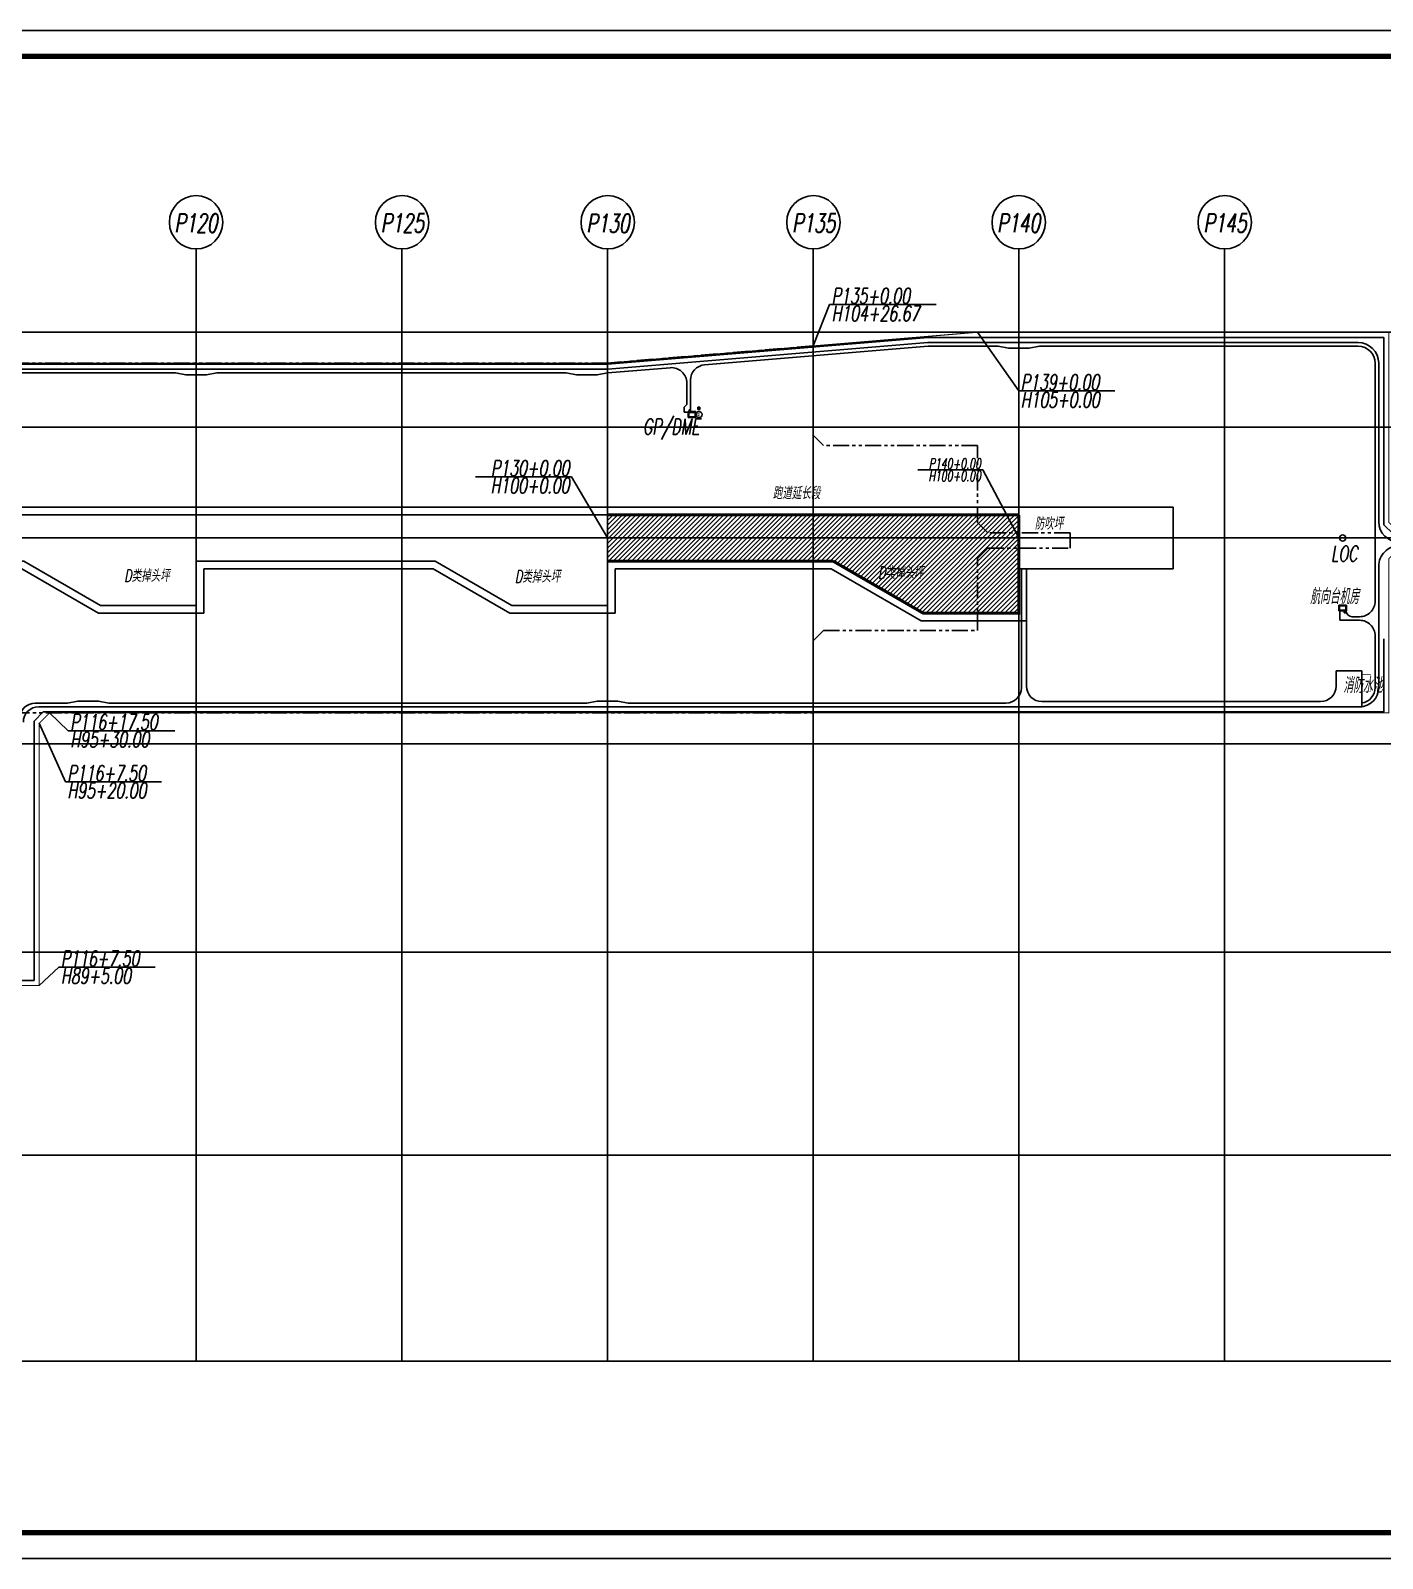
# Model space of a CAD drawing. Header units: millimetres. Extents: x -2699 to 2556, y 623 to 2108.
# Drawn here: x 427 to 1741, y 623 to 2108 of the extents above; entities that cross this region are included whole.
import ezdxf
from ezdxf.enums import TextEntityAlignment as Align

# ---------------------------------------------------------------- set-up
doc = ezdxf.new("R2010")
doc.units = ezdxf.units.MM
doc.linetypes.add('CENTER', pattern=[2, 1.25, -0.25, 0.25, -0.25])
doc.linetypes.add('PHANTOM2', pattern=[1.25, 0.625, -0.125, 0.125, -0.125, 0.125, -0.125])
for name, color, linetype in [('FGW', 8, 'Continuous'), ('HZ', 7, 'Continuous'), ('TU--LIMIT', 6, 'Continuous'), ('导航气象台站', 3, 'Continuous'), ('巡场路', 154, 'Continuous'), ('建筑物', 1, 'Continuous'), ('征地线', 6, 'PHANTOM2'), ('散水', 8, 'Continuous'), ('桩号', 7, 'Continuous'), ('消防救援道路服务车道和连接带路面', 4, 'Continuous'), ('道肩边线', 6, 'Continuous'), ('道面边线', 3, 'Continuous'), ('防吹坪边线', 4, 'Continuous'), ('陆空隔离设施', 5, 'TRACKS'), ('飞机滑行线', 1, 'CENTER'), ('飞行区围界', 5, 'FENCELINE1')]:
    doc.layers.add(name, color=color, linetype=linetype)
doc.layers.add('纵断_分栏线', color=5, linetype='Continuous', lineweight=0)
doc.styles.add('ITALICT', font='italict.shx', dxfattribs={"width": 0.67, "bigfont": 'tssdchn.shx'})
doc.linetypes.add('FENCELINE1', pattern='A,0.25,-0.1,[133,ltypeshp.shx,S=0.1,R=0,X=-0.1,Y=0],-0.1,1', length=1.45)
doc.linetypes.add('TRACKS', pattern='A,0.15,[130,ltypeshp.shx,S=0.25,R=0,X=0,Y=0],0.15', length=0.3)

msp = doc.modelspace()

# ---------------------------------------------------------------- hatches: boundary and pattern name
at = {"layer": '纵断_分栏线'}
h = msp.add_hatch(dxfattribs=at)
h.set_pattern_fill('ANSI31', color=8)
h.set_pattern_definition([(45, (4293.341, 1093.807), (-2.245064, 2.245064), [])])
h.paths.add_polyline_path([(987.76, 1637.3), (987.76, 1592.3), (1207.29, 1592.3), (1294.76, 1541.8), (1387.76, 1541.8), (1387.76, 1637.3)])

# ---------------------------------------------------------------- linework, layer by layer
for p, q in [((1187.76, 1801.46), (1203.79, 1841.6)), ((1203.79, 1841.6), (1307.29, 1841.6)), ((1347.76, 1814.8), (1387.76, 1757.69)), ((1387.76, 1757.69), (1481.21, 1757.69)), ((952.8, 1674.22), (859.35, 1674.22)), ((987.76, 1614.8), (952.8, 1674.22)), ((445.26, 1444.8), (463.44, 1427.46)), ((435.26, 1434.8), (460.73, 1377.8)), ((463.44, 1427.46), (566.94, 1427.46)), ((460.73, 1377.8), (554.18, 1377.8)), ((435.26, 1179.8), (454.39, 1197.66)), ((454.39, 1197.66), (547.84, 1197.66))]:
    msp.add_line(p, q)
at = {"color": 8}
msp.add_line((987.76, 1637.3), (987.76, 1592.3), dxfattribs=at)
at = {"layer": 'FGW', "linetype": 'Continuous'}
for p, q in [((587.76, 814.8), (587.76, 1895.7)), ((787.76, 814.8), (787.76, 1895.7)), ((987.76, 814.8), (987.76, 1895.7)), ((1187.76, 814.8), (1187.76, 1895.7)), ((1387.76, 814.8), (1387.76, 1895.7)), ((1587.76, 814.8), (1587.76, 1895.7)), ((2387.76, 1814.8), (-2483.16, 1814.8)), ((2387.76, 1814.8), (-2483.16, 1814.8)), ((2387.76, 1814.8), (-2483.16, 1814.8)), ((2387.76, 1814.8), (-2483.16, 1814.8)), ((2387.76, 1814.8), (-2483.16, 1814.8)), ((2387.76, 1814.8), (-2483.16, 1814.8)), ((2387.76, 1814.8), (-2483.16, 1814.8)), ((2458.06, 1722.5), (-2412.85, 1722.5)), ((2458.06, 1722.5), (-2412.85, 1722.5)), ((2458.06, 1722.5), (-2412.85, 1722.5)), ((2387.76, 1614.8), (-2483.16, 1614.8)), ((2387.76, 1414.8), (-2483.16, 1414.8)), ((2387.76, 1212.3), (-1612.24, 1212.3)), ((2387.76, 1014.8), (-1612.24, 1014.8)), ((2387.76, 814.8), (-2483.16, 814.8))]:
    msp.add_line(p, q, dxfattribs=at)
at = {"layer": 'FGW'}
for centre in [(587.76, 1921.62), (788.08, 1921.62), (988.08, 1921.62), (1188.08, 1921.62), (1387.76, 1921.62), (1588.08, 1921.62)]:
    msp.add_circle(centre, 25.92, dxfattribs=at)
at = {"layer": 'TU--LIMIT', "color": 6}
msp.add_lwpolyline([(2556.13, 623), (-2698.87, 623), (-2698.87, 2108), (2556.13, 2108)], close=True, dxfattribs=at)
at = {"layer": 'TU--LIMIT', "const_width": 5}
msp.add_lwpolyline([(-2573.87, 648), (2531.13, 648), (2531.13, 2083), (-2573.87, 2083)], close=True, dxfattribs=at)
at = {"layer": '导航气象台站', "ltscale": 10}
for p, q in [((1077.76, 1741.8), (1075.76, 1739.8)), ((1077.76, 1739.8), (1075.76, 1741.8))]:
    msp.add_line(p, q, dxfattribs=at)
at = {"layer": '导航气象台站'}
msp.add_lwpolyline([(1077.76, 1741.8), (1075.76, 1741.8), (1075.76, 1739.8), (1077.76, 1739.8)], close=True, dxfattribs=at)
at = {"layer": '导航气象台站', "const_width": 0.5}
msp.add_lwpolyline([(1074.28, 1734.8), (1076.76, 1733.37), (1076.76, 1736.23)], close=True, dxfattribs=at)
at = {"layer": '巡场路', "ltscale": 5}
for p, q in [((988.01, 1778.8), (1299.39, 1804.74)), ((1082.24, 1783.14), (1299.53, 1801.24)), ((1717.76, 1804.8), (1300.63, 1804.8)), ((1367.76, 1801.3), (1300.78, 1801.3)), ((1377.76, 1799.3), (1367.76, 1801.3)), ((1397.76, 1799.3), (1377.76, 1799.3)), ((1407.76, 1801.3), (1397.76, 1799.3)), ((1717.76, 1801.3), (1407.76, 1801.3)), ((1734.26, 1714.8), (1734.26, 1784.8)), ((1737.76, 1714.8), (1737.76, 1784.8)), ((987.76, 1778.8), (-1012.49, 1778.8)), ((567.76, 1775.3), (207.76, 1775.3)), ((567.76, 1775.3), (577.76, 1773.3)), ((577.76, 1773.3), (597.76, 1773.3)), ((597.76, 1773.3), (607.76, 1775.3)), ((947.76, 1775.3), (607.76, 1775.3)), ((957.76, 1773.3), (947.76, 1775.3)), ((977.76, 1773.3), (957.76, 1773.3)), ((987.76, 1775.3), (977.76, 1773.3)), ((987.76, 1775.3), (988.15, 1775.3)), ((988.15, 1775.3), (1048.74, 1780.35)), ((1068.48, 1768.19), (1068.48, 1737.02)), ((1064.98, 1765.4), (1064.98, 1744.52)), ((1064.98, 1757.1), (1064.98, 1765.4)), ((1062.48, 1742.02), (1064.98, 1744.52)), ((1062.48, 1737.02), (1062.48, 1742.02)), ((1068.48, 1738.86), (1068.48, 1737.02)), ((1068.48, 1737.02), (1062.48, 1737.02)), ((1734.26, 1587.3), (1734.26, 1714.8)), ((1737.76, 1630.8), (1737.76, 1714.8)), ((1699.88, 1544.46), (1705.88, 1544.46)), ((1699.88, 1544.46), (1699.88, 1534.8)), ((1705.88, 1544.46), (1705.88, 1544.3)), ((462.76, 1454.3), (472.76, 1456.3)), ((472.76, 1456.3), (492.76, 1456.3)), ((492.76, 1456.3), (502.76, 1454.3)), ((967.76, 1454.3), (977.76, 1456.3)), ((977.76, 1456.3), (997.76, 1456.3)), ((997.76, 1456.3), (1007.76, 1454.3)), ((431.25, 1454.3), (462.76, 1454.3)), ((434.75, 1450.8), (1367.76, 1450.8)), ((502.76, 1454.3), (967.76, 1454.3)), ((1007.76, 1454.3), (1375.26, 1454.3))]:
    msp.add_line(p, q, dxfattribs=at)
for points in [[(1737.76, 1516.87), (1737.76, 1587.3, -0.4142136), (1757.76, 1607.3)], [(1711.88, 1538.3), (1719.26, 1538.3, 0.4142136), (1734.26, 1553.3), (1734.26, 1587.3)], [(1699.88, 1534.8), (1719.26, 1534.8, -0.4142136), (1734.26, 1519.8), (1734.26, 1516.87)]]:
    msp.add_lwpolyline(points, format="xyb", dxfattribs=at)
for points in [[(1734.26, 1469.3), (1734.26, 1516.87)], [(1737.76, 1469.3), (1737.76, 1516.87)]]:
    msp.add_lwpolyline(points, dxfattribs=at)
for centre, radius, start, end in [((1300.63, 1789.8), 15, 90, 94.76364), ((1300.78, 1786.3), 15, 90, 94.76364), ((1349.01, 1784.8), 16.5, 90, 94.76364), ((1717.76, 1784.8), 20, 360, 90), ((1717.76, 1784.8), 16.5, 360, 90), ((1083.48, 1768.19), 15, 94.76364, 180), ((987.8, 1758.8), 20, 88.82137, 90), ((987.8, 1758.8), 16.5, 88.82137, 90), ((1049.98, 1765.4), 15, 0, 94.76364), ((1757.76, 1630.8), 20, 180, 270), ((1711.88, 1544.3), 6, 180, 270), ((1719.26, 1469.3), 18.5, 270.02257, 360), ((1719.26, 1469.3), 15, 277.85501, 360), ((431.26, 1439.3), 15, 90, 180), ((434.76, 1435.8), 15, 90, 180)]:
    msp.add_arc(centre, radius, start, end, dxfattribs=at)
at = {"layer": '建筑物'}
for points in [[(1073.04, 1732.7), (1067.04, 1732.7), (1067.04, 1736.9), (1073.04, 1736.9)], [(1699.76, 1548.8), (1705.76, 1548.8), (1705.76, 1544.6), (1699.76, 1544.6)]]:
    msp.add_lwpolyline(points, close=True, dxfattribs=at)
at = {"layer": '建筑物', "const_width": 0.5, "elevation": 1.7}
for points in [[(1072.49, 1736.41, -1), (1072.49, 1736.53, -1)], [(1700.17, 1548.27, 1), (1700.17, 1548.39, 1)], [(1700.21, 1548.27, 1), (1700.21, 1548.39, 1)]]:
    msp.add_lwpolyline(points, format="xyb", close=True, dxfattribs=at)
at = {"layer": '建筑物', "const_width": 0.5}
msp.add_lwpolyline([(1729.76, 1482.3), (1721.31, 1482.3), (1721.31, 1465.65), (1729.76, 1465.65)], close=True, dxfattribs=at)
at = {"layer": '建筑物'}
for centre in [(1076.76, 1734.8), (1702.76, 1614.8)]:
    msp.add_circle(centre, 3, dxfattribs=at)
at = {"layer": '征地线', "ltscale": 25, "const_width": 1}
for points in [[(987.76, 1784.8), (1347.76, 1814.8), (1747.76, 1814.8), (1747.76, 1714.8), (1747.76, 1704.8), (1747.76, 1704.8), (1747.76, 1629.8), (1757.76, 1619.8), (2297.76, 1619.8), (2297.76, 1604.8), (1757.76, 1604.8), (1747.76, 1594.8), (1747.76, 1524.8), (1747.76, 1444.37), (1747.76, 1444.8), (1700.42, 1444.8), (1700.42, 1444.8), (445.26, 1444.8), (435.26, 1434.8), (435.26, 1179.8), (-8.24, 1179.8)], [(-1012.24, 1784.8), (987.76, 1784.8), (987.76, 1784.8)]]:
    msp.add_lwpolyline(points, dxfattribs=at)
at = {"layer": '征地线', "ltscale": 25}
for points in [[(1187.76, 1444.8), (1187.76, 1514.8), (1197.76, 1524.8), (1347.76, 1524.8), (1347.76, 1594.8), (1357.76, 1604.8), (1437.76, 1604.8), (1437.76, 1619.8), (1357.76, 1619.8), (1347.76, 1629.8), (1347.76, 1704.8), (1197.76, 1704.8), (1187.76, 1714.8), (1187.76, 1801.46), (987.76, 1784.8), (-1012.24, 1784.8)], [(97.76, 1444.8), (1187.76, 1444.8), (1187.76, 1444.8), (1187.76, 1444.8)]]:
    msp.add_lwpolyline(points, dxfattribs=at)
at = {"layer": '散水'}
for p, q in [((1066.32, 1737.62), (1066.92, 1737.02)), ((1066.32, 1737.62), (1067.16, 1737.62)), ((1066.32, 1737.62), (1066.32, 1731.98)), ((1068.46, 1739.42), (1067.16, 1739.42)), ((1067.16, 1737.02), (1067.16, 1739.42)), ((1068.46, 1739.12), (1067.16, 1739.12)), ((1068.46, 1738.82), (1067.16, 1738.82)), ((1068.46, 1738.52), (1067.16, 1738.52)), ((1068.46, 1738.22), (1067.16, 1738.22)), ((1068.46, 1737.02), (1068.46, 1739.42)), ((1068.46, 1737.62), (1073.76, 1737.62)), ((1073.16, 1737.02), (1073.76, 1737.62)), ((1073.76, 1737.62), (1073.76, 1731.98)), ((1066.32, 1731.98), (1066.92, 1732.58)), ((1073.76, 1731.98), (1066.32, 1731.98)), ((1073.76, 1731.98), (1073.16, 1732.58)), ((1699.04, 1549.52), (1706.48, 1549.52)), ((1699.04, 1543.88), (1699.04, 1549.52)), ((1699.04, 1549.52), (1699.64, 1548.92)), ((1699.64, 1544.48), (1699.04, 1543.88)), ((1704.14, 1544.48), (1704.14, 1542.08)), ((1705.64, 1544.48), (1705.64, 1542.08)), ((1706.48, 1549.52), (1705.88, 1548.92)), ((1706.48, 1543.88), (1705.88, 1544.48)), ((1706.48, 1543.88), (1706.48, 1549.52)), ((1704.14, 1543.88), (1699.04, 1543.88)), ((1704.14, 1543.28), (1705.64, 1543.28)), ((1704.14, 1542.98), (1705.64, 1542.98)), ((1704.14, 1542.68), (1705.64, 1542.68)), ((1704.14, 1542.38), (1705.64, 1542.38)), ((1704.14, 1542.08), (1705.64, 1542.08)), ((1706.48, 1543.88), (1705.64, 1543.88))]:
    msp.add_line(p, q, dxfattribs=at)
at = {"layer": '桩号'}
for p, q in [((1352.97, 1681.11), (1289.67, 1681.11)), ((1387.76, 1614.8), (1352.97, 1681.11))]:
    msp.add_line(p, q, dxfattribs=at)
at = {"layer": '消防救援道路服务车道和连接带路面'}
for p, q in [((1390.26, 1584.8), (1390.26, 1469.3)), ((1395.26, 1549.3), (1395.26, 1470.8)), ((1696.31, 1470.8), (1696.31, 1485.8)), ((1696.31, 1485.8), (1721.31, 1485.8)), ((1721.31, 1485.8), (1721.31, 1450.8)), ((1410.26, 1455.8), (1681.31, 1455.8)), ((1721.31, 1450.8), (1367.76, 1450.8))]:
    msp.add_line(p, q, dxfattribs=at)
for centre, start, end in [((1410.26, 1470.8), 180, 270), ((1410.26, 1470.8), 180, 270), ((1681.31, 1470.8), 270, 0), ((1375.26, 1469.3), 270, 0), ((1375.26, 1469.3), 270, 0)]:
    msp.add_arc(centre, 15, start, end, dxfattribs=at)
at = {"layer": '道肩边线', "ltscale": 15}
msp.add_line((-1412.24, 1644.8), (1387.76, 1644.8), dxfattribs=at)
at = {"layer": '道肩边线'}
for p, q in [((418.27, 1584.8), (492.75, 1541.8)), ((595.26, 1584.8), (818.27, 1584.8)), ((595.26, 1541.8), (595.26, 1584.8)), ((818.27, 1584.8), (892.75, 1541.8)), ((995.26, 1584.8), (1205.28, 1584.8)), ((995.26, 1541.8), (995.26, 1584.8)), ((1205.28, 1584.8), (1292.75, 1534.3)), ((1395.26, 1541.8), (1395.26, 1584.8)), ((1395.26, 1541.8), (1395.26, 1584.8)), ((492.75, 1541.8), (595.26, 1541.8)), ((892.75, 1541.8), (995.26, 1541.8)), ((1292.75, 1534.3), (1395.26, 1534.3))]:
    msp.add_line(p, q, dxfattribs=at)
at = {"layer": '道面边线'}
for points in [[(-1412.24, 1549.3), (-1412.24, 1637.3), (987.76, 1637.3)], [(820.28, 1592.3), (587.76, 1592.3), (587.76, 1549.3), (494.76, 1549.3), (420.28, 1592.3), (349.74, 1592.3)], [(820.28, 1592.3), (894.76, 1549.3), (987.76, 1549.3), (987.76, 1592.3)]]:
    msp.add_lwpolyline(points, dxfattribs=at)
at = {"layer": '道面边线', "const_width": 3}
for points in [[(987.76, 1637.3), (1387.76, 1637.3)], [(1207.29, 1592.3), (1294.76, 1541.8), (1387.76, 1541.8), (1387.76, 1637.3)], [(987.76, 1592.3), (1207.29, 1592.3)]]:
    msp.add_lwpolyline(points, dxfattribs=at)
at = {"layer": '防吹坪边线'}
for p, q in [((1387.76, 1637.3), (1387.76, 1644.8)), ((1387.76, 1644.8), (1537.76, 1644.8)), ((1537.76, 1644.8), (1537.76, 1584.8)), ((1537.76, 1584.8), (1387.76, 1584.8))]:
    msp.add_line(p, q, dxfattribs=at)
at = {"layer": '陆空隔离设施', "color": 5, "ltscale": 10}
msp.add_line((-13.24, 1184.8), (430.26, 1184.8), dxfattribs=at)
at = {"layer": '飞机滑行线', "ltscale": 15}
msp.add_line((-1412.24, 1614.8), (1387.76, 1614.8), dxfattribs=at)
at = {"layer": '飞行区围界', "ltscale": 15}
for p, q in [((439.19, 1445.8), (430.26, 1436.87)), ((430.26, 1436.87), (430.26, 1184.8))]:
    msp.add_line(p, q, dxfattribs=at)
for points in [[(987.76, 1783.8), (-1012.28, 1783.8), (-1372.28, 1813.8), (-1771.24, 1813.8), (-1771.24, 1714.38), (-1771.24, 1703.8), (-1771.24, 1703.8), (-1771.24, 1629.38), (-1781.83, 1618.8), (-2390.74, 1618.8), (-2390.74, 1636.3), (-2433.74, 1636.3), (-2433.74, 1593.3), (-2390.74, 1593.3), (-2390.74, 1605.8), (-1781.83, 1605.8), (-1771.24, 1595.21), (-1771.24, 1525.8), (-1621.83, 1525.8), (-1611.24, 1515.21), (-1611.24, 1389.8), (-1569.24, 1389.8), (-1569.24, 1393.8)], [(1751.69, 1618.8), (1742.76, 1627.73), (1742.76, 1699.8), (1742.76, 1699.8), (1742.76, 1712.73), (1742.76, 1809.8), (1299.8, 1809.8), (987.8, 1783.8), (987.76, 1783.8)], [(439.19, 1445.8), (1705.52, 1445.8), (1705.52, 1445.8), (1742.76, 1445.8), (1742.76, 1516.87)]]:
    msp.add_lwpolyline(points, dxfattribs=at)

# ---------------------------------------------------------------- texts
at = {"style": 'ITALICT', "width": 0.67}
for s, p in [('P135+0.00', (1205.79, 1842.6)), ('P139+0.00', (1389.76, 1758.69)), ('P116+17.50', (465.44, 1428.46)), ('P116+7.50', (462.73, 1378.8)), ('P116+7.50', (456.39, 1198.66))]:
    msp.add_text(s, height=15, dxfattribs=at).set_placement(p)
for s, p in [('H104+26.67', (1205.79, 1840.6)), ('H105+0.00', (1389.76, 1756.69)), ('H95+30.00', (465.44, 1426.46)), ('H95+20.00', (462.73, 1376.8)), ('H89+5.00', (456.39, 1196.66))]:
    msp.add_text(s, height=15, dxfattribs=at).set_placement(p, align=Align.TOP_LEFT)
msp.add_text('P130+0.00', height=15, dxfattribs=at).set_placement((950.8, 1675.22), align=Align.RIGHT)
msp.add_text('H100+0.00', height=15, dxfattribs=at).set_placement((950.8, 1673.22), align=Align.TOP_RIGHT)
at = {"layer": 'FGW', "style": 'ITALICT', "width": 0.67}
for s, p in [('P120', (587.6, 1920.82, 26.64)), ('P125', (788.31, 1920.86, 26.64)), ('P130', (988.31, 1920.65, 26.64)), ('P135', (1188.31, 1920.83, 26.64)), ('P140', (1387.6, 1920.82, 26.64)), ('P145', (1588.31, 1920.83, 26.64))]:
    msp.add_text(s, height=18, dxfattribs=at).set_placement(p, align=Align.MIDDLE)
at = {"layer": 'HZ', "color": 0, "style": 'ITALICT', "width": 0.67}
msp.add_text('GP/DME', height=15, rotation=360, dxfattribs=at).set_placement((1022.29, 1715.53))
at = {"layer": 'HZ', "style": 'ITALICT', "width": 0.67}
for s, p in [('跑道延长段', (1148.39, 1652.46)), ('防吹坪', (1403.2, 1622.88)), ('D类掉头坪', (517.73, 1572.13)), ('D类掉头坪', (897.65, 1571.38)), ('D类掉头坪', (1250.87, 1575.05))]:
    msp.add_text(s, height=12, dxfattribs=at).set_placement(p)
at = {"layer": 'HZ', "color": 0, "style": 'ITALICT', "width": 0.67}
for s, p in [('LOC', (1691.29, 1592.07)), ('航向台机房', (1670.99, 1550.52)), ('消防水池 ', (1703.26, 1464.21))]:
    msp.add_text(s, height=15, dxfattribs=at).set_placement(p)
at = {"layer": '桩号', "style": 'ITALICT', "width": 0.67}
msp.add_text('H100+0.00', height=10, dxfattribs=at).set_placement((1350.97, 1680.11), align=Align.TOP_RIGHT)
msp.add_text('P140+0.00', height=10, dxfattribs=at).set_placement((1350.97, 1682.11), align=Align.RIGHT)

doc.saveas('drawing.dxf')
